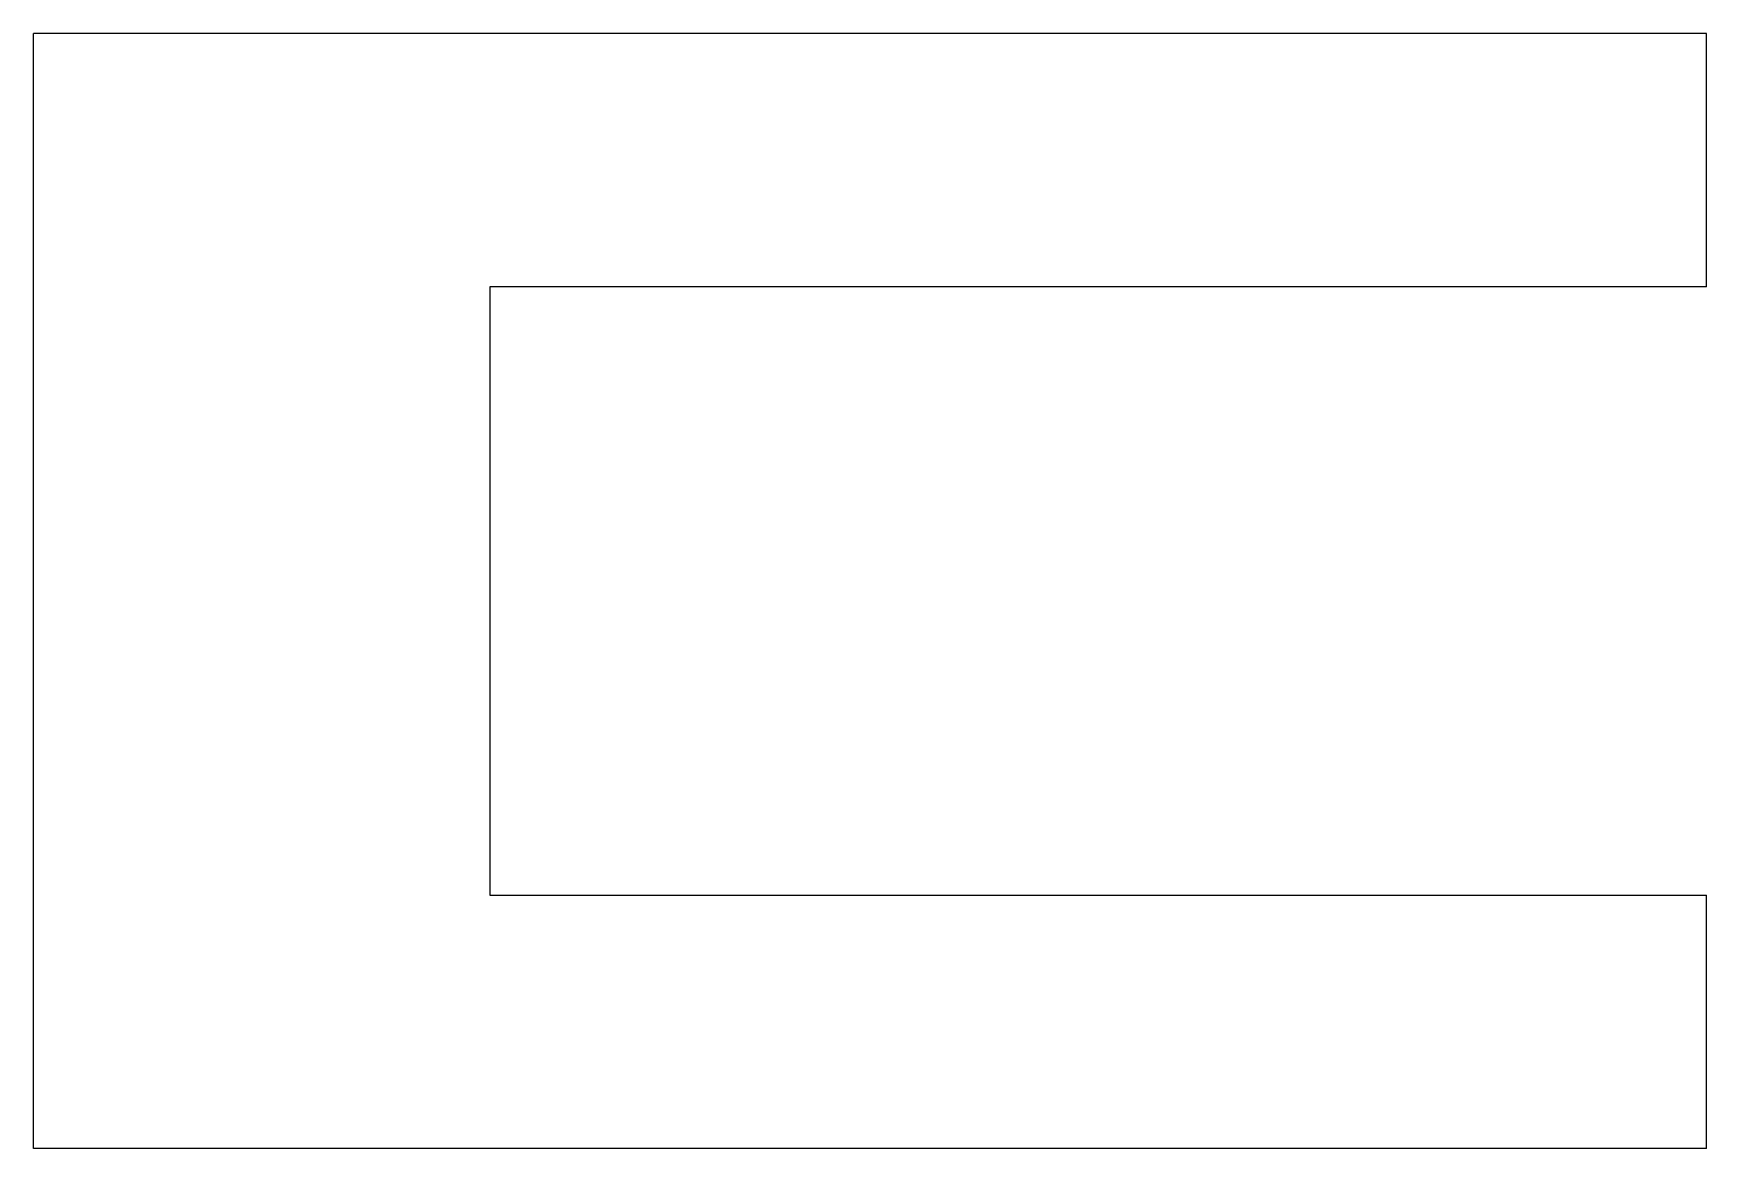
# Model space of a CAD drawing. Header units: metres. Extents: x -29 to 4, y -22 to 0.
import ezdxf

# ---------------------------------------------------------------- set-up
doc = ezdxf.new("R2010")
doc.units = ezdxf.units.M

msp = doc.modelspace()

# ---------------------------------------------------------------- linework, layer by layer
for points in [[(4, 0), (3.34, 0), (2.68, 0), (2.02, 0), (1.36, 0), (0.7, 0), (0.04, 0), (-0.62, 0), (-1.28, 0), (-1.94, 0), (-2.6, 0), (-3.26, 0), (-3.92, 0), (-4.58, 0), (-5.24, 0), (-5.9, 0), (-6.56, 0), (-7.22, 0), (-7.88, 0), (-8.54, 0), (-9.2, 0), (-9.86, 0), (-10.52, 0), (-11.18, 0), (-11.84, 0), (-12.5, 0), (-13.16, 0), (-13.82, 0), (-14.48, 0), (-15.14, 0), (-15.8, 0), (-16.46, 0), (-17.12, 0), (-17.78, 0), (-18.44, 0), (-19.1, 0), (-19.76, 0), (-20.42, 0), (-21.08, 0), (-21.74, 0), (-22.4, 0), (-23.06, 0), (-23.72, 0), (-24.38, 0), (-25.04, 0), (-25.7, 0), (-26.36, 0), (-27.02, 0), (-27.68, 0), (-28.34, 0), (-29, 0)], [(-29, -22), (-29, -21.56), (-29, -21.12), (-29, -20.68), (-29, -20.24), (-29, -19.8), (-29, -19.36), (-29, -18.92), (-29, -18.48), (-29, -18.04), (-29, -17.6), (-29, -17.16), (-29, -16.72), (-29, -16.28), (-29, -15.84), (-29, -15.4), (-29, -14.96), (-29, -14.52), (-29, -14.08), (-29, -13.64), (-29, -13.2), (-29, -12.76), (-29, -12.32), (-29, -11.88), (-29, -11.44), (-29, -11), (-29, -10.56), (-29, -10.12), (-29, -9.68), (-29, -9.24), (-29, -8.8), (-29, -8.36), (-29, -7.92), (-29, -7.48), (-29, -7.04), (-29, -6.6), (-29, -6.16), (-29, -5.72), (-29, -5.28), (-29, -4.84), (-29, -4.4), (-29, -3.96), (-29, -3.52), (-29, -3.08), (-29, -2.64), (-29, -2.2), (-29, -1.76), (-29, -1.32), (-29, -0.88), (-29, -0.44), (-29, 0)], [(4, -5), (4, -4.9), (4, -4.8), (4, -4.7), (4, -4.6), (4, -4.5), (4, -4.4), (4, -4.3), (4, -4.2), (4, -4.1), (4, -4), (4, -3.9), (4, -3.8), (4, -3.7), (4, -3.6), (4, -3.5), (4, -3.4), (4, -3.3), (4, -3.2), (4, -3.1), (4, -3), (4, -2.9), (4, -2.8), (4, -2.7), (4, -2.6), (4, -2.5), (4, -2.4), (4, -2.3), (4, -2.2), (4, -2.1), (4, -2), (4, -1.9), (4, -1.8), (4, -1.7), (4, -1.6), (4, -1.5), (4, -1.4), (4, -1.3), (4, -1.2), (4, -1.1), (4, -1), (4, -0.9), (4, -0.8), (4, -0.7), (4, -0.6), (4, -0.5), (4, -0.4), (4, -0.3), (4, -0.2), (4, -0.1), (4, 0)], [(4, -5), (3.52, -5), (3.04, -5), (2.56, -5), (2.08, -5), (1.6, -5), (1.12, -5), (0.64, -5), (0.16, -5), (-0.32, -5), (-0.8, -5), (-1.28, -5), (-1.76, -5), (-2.24, -5), (-2.72, -5), (-3.2, -5), (-3.68, -5), (-4.16, -5), (-4.64, -5), (-5.12, -5), (-5.6, -5), (-6.08, -5), (-6.56, -5), (-7.04, -5), (-7.52, -5), (-8, -5), (-8.48, -5), (-8.96, -5), (-9.44, -5), (-9.92, -5), (-10.4, -5), (-10.88, -5), (-11.36, -5), (-11.84, -5), (-12.32, -5), (-12.8, -5), (-13.28, -5), (-13.76, -5), (-14.24, -5), (-14.72, -5), (-15.2, -5), (-15.68, -5), (-16.16, -5), (-16.64, -5), (-17.12, -5), (-17.6, -5), (-18.08, -5), (-18.56, -5), (-19.04, -5), (-19.52, -5), (-20, -5)], [(-20, -5), (-20, -5.24), (-20, -5.48), (-20, -5.72), (-20, -5.96), (-20, -6.2), (-20, -6.44), (-20, -6.68), (-20, -6.92), (-20, -7.16), (-20, -7.4), (-20, -7.64), (-20, -7.88), (-20, -8.12), (-20, -8.36), (-20, -8.6), (-20, -8.84), (-20, -9.08), (-20, -9.32), (-20, -9.56), (-20, -9.8), (-20, -10.04), (-20, -10.28), (-20, -10.52), (-20, -10.76), (-20, -11), (-20, -11.24), (-20, -11.48), (-20, -11.72), (-20, -11.96), (-20, -12.2), (-20, -12.44), (-20, -12.68), (-20, -12.92), (-20, -13.16), (-20, -13.4), (-20, -13.64), (-20, -13.88), (-20, -14.12), (-20, -14.36), (-20, -14.6), (-20, -14.84), (-20, -15.08), (-20, -15.32), (-20, -15.56), (-20, -15.8), (-20, -16.04), (-20, -16.28), (-20, -16.52), (-20, -16.76), (-20, -17)], [(-20, -17), (-19.52, -17), (-19.04, -17), (-18.56, -17), (-18.08, -17), (-17.6, -17), (-17.12, -17), (-16.64, -17), (-16.16, -17), (-15.68, -17), (-15.2, -17), (-14.72, -17), (-14.24, -17), (-13.76, -17), (-13.28, -17), (-12.8, -17), (-12.32, -17), (-11.84, -17), (-11.36, -17), (-10.88, -17), (-10.4, -17), (-9.92, -17), (-9.44, -17), (-8.96, -17), (-8.48, -17), (-8, -17), (-7.52, -17), (-7.04, -17), (-6.56, -17), (-6.08, -17), (-5.6, -17), (-5.12, -17), (-4.64, -17), (-4.16, -17), (-3.68, -17), (-3.2, -17), (-2.72, -17), (-2.24, -17), (-1.76, -17), (-1.28, -17), (-0.8, -17), (-0.32, -17), (0.16, -17), (0.64, -17), (1.12, -17), (1.6, -17), (2.08, -17), (2.56, -17), (3.04, -17), (3.52, -17), (4, -17)], [(4, -22), (4, -21.9), (4, -21.8), (4, -21.7), (4, -21.6), (4, -21.5), (4, -21.4), (4, -21.3), (4, -21.2), (4, -21.1), (4, -21), (4, -20.9), (4, -20.8), (4, -20.7), (4, -20.6), (4, -20.5), (4, -20.4), (4, -20.3), (4, -20.2), (4, -20.1), (4, -20), (4, -19.9), (4, -19.8), (4, -19.7), (4, -19.6), (4, -19.5), (4, -19.4), (4, -19.3), (4, -19.2), (4, -19.1), (4, -19), (4, -18.9), (4, -18.8), (4, -18.7), (4, -18.6), (4, -18.5), (4, -18.4), (4, -18.3), (4, -18.2), (4, -18.1), (4, -18), (4, -17.9), (4, -17.8), (4, -17.7), (4, -17.6), (4, -17.5), (4, -17.4), (4, -17.3), (4, -17.2), (4, -17.1), (4, -17)], [(4, -22), (3.34, -22), (2.68, -22), (2.02, -22), (1.36, -22), (0.7, -22), (0.04, -22), (-0.62, -22), (-1.28, -22), (-1.94, -22), (-2.6, -22), (-3.26, -22), (-3.92, -22), (-4.58, -22), (-5.24, -22), (-5.9, -22), (-6.56, -22), (-7.22, -22), (-7.88, -22), (-8.54, -22), (-9.2, -22), (-9.86, -22), (-10.52, -22), (-11.18, -22), (-11.84, -22), (-12.5, -22), (-13.16, -22), (-13.82, -22), (-14.48, -22), (-15.14, -22), (-15.8, -22), (-16.46, -22), (-17.12, -22), (-17.78, -22), (-18.44, -22), (-19.1, -22), (-19.76, -22), (-20.42, -22), (-21.08, -22), (-21.74, -22), (-22.4, -22), (-23.06, -22), (-23.72, -22), (-24.38, -22), (-25.04, -22), (-25.7, -22), (-26.36, -22), (-27.02, -22), (-27.68, -22), (-28.34, -22), (-29, -22)]]:
    msp.add_lwpolyline(points)

doc.saveas('drawing.dxf')
